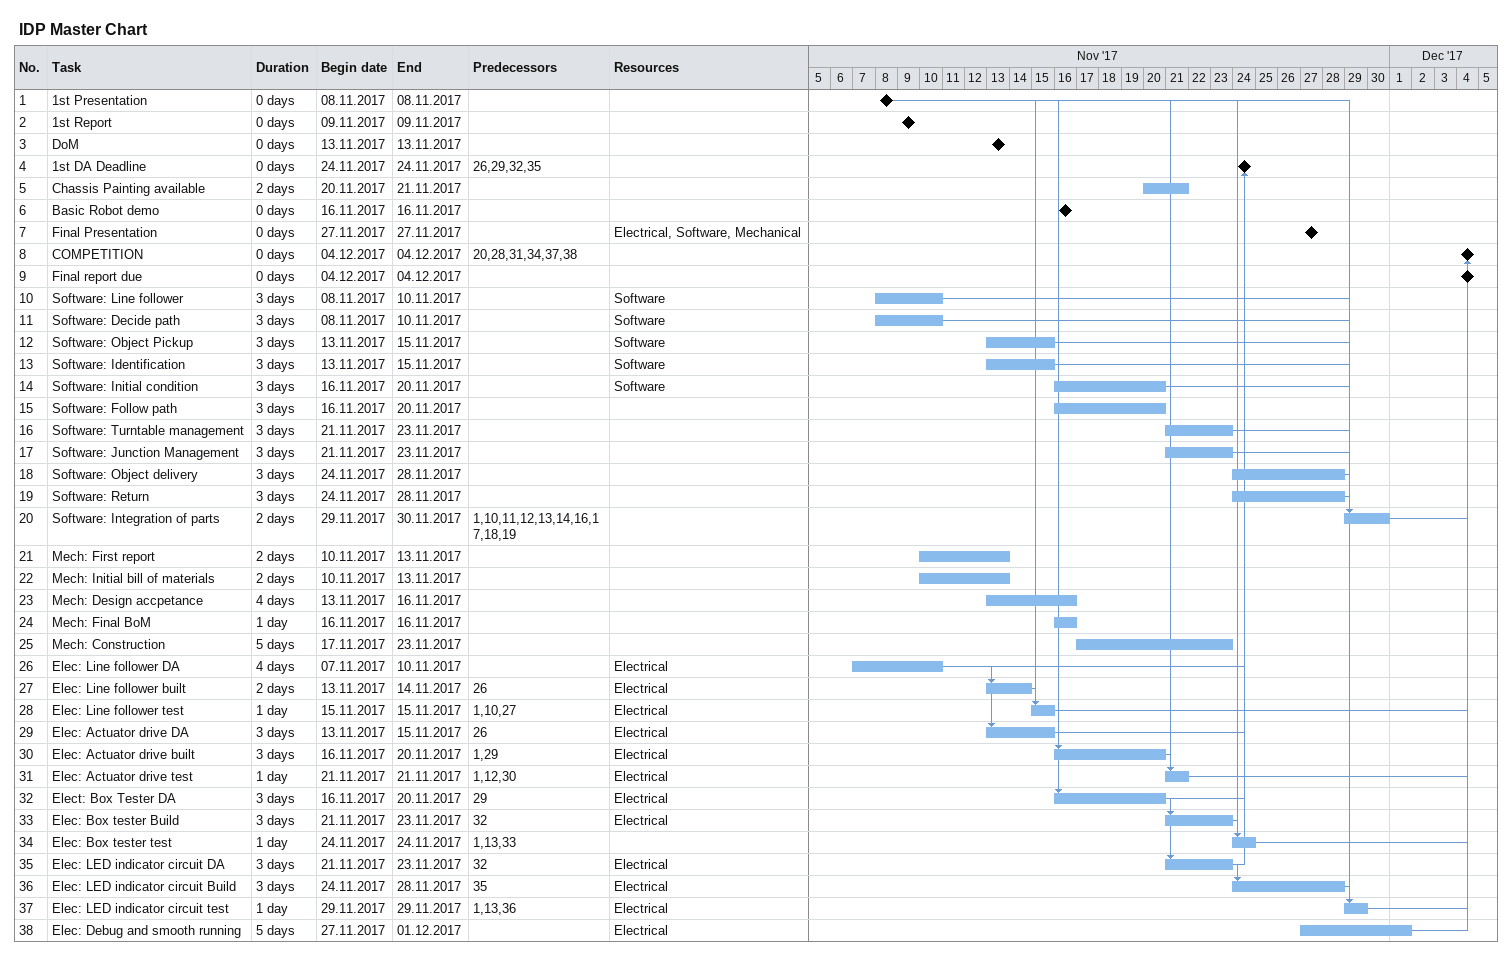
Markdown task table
IDP Master Chart

| ID | Task | Duration | Start | Finish | Predecessors | Resources |
|---|---|---|---|---|---|---|
| 1 | 1st Presentation | 0d | 2017-11-08 | 2017-11-08 |  |  |
| 2 | 1st Report | 0d | 2017-11-09 | 2017-11-09 |  |  |
| 3 | DoM | 0d | 2017-11-13 | 2017-11-13 |  |  |
| 4 | 1st DA Deadline | 0d | 2017-11-24 | 2017-11-24 | 26, 29, 32, 35 |  |
| 5 | Chassis Painting available | 2d | 2017-11-20 | 2017-11-21 |  |  |
| 6 | Basic Robot demo | 0d | 2017-11-16 | 2017-11-16 |  |  |
| 7 | Final Presentation | 0d | 2017-11-27 | 2017-11-27 |  | Electrical, Software, Mechanical |
| 8 | COMPETITION | 0d | 2017-12-04 | 2017-12-04 | 20, 28, 31, 34, 37, 38 |  |
| 9 | Final report due | 0d | 2017-12-04 | 2017-12-04 |  |  |
| 10 | Software: Line follower | 3d | 2017-11-08 | 2017-11-10 |  | Software |
| 11 | Software: Decide path | 3d | 2017-11-08 | 2017-11-10 |  | Software |
| 12 | Software: Object Pickup | 3d | 2017-11-13 | 2017-11-15 |  | Software |
| 13 | Software: Identification | 3d | 2017-11-13 | 2017-11-15 |  | Software |
| 14 | Software: Initial condition | 3d | 2017-11-16 | 2017-11-20 |  | Software |
| 15 | Software: Follow path | 3d | 2017-11-16 | 2017-11-20 |  |  |
| 16 | Software: Turntable management | 3d | 2017-11-21 | 2017-11-23 |  |  |
| 17 | Software: Junction Management | 3d | 2017-11-21 | 2017-11-23 |  |  |
| 18 | Software: Object delivery | 3d | 2017-11-24 | 2017-11-28 |  |  |
| 19 | Software: Return | 3d | 2017-11-24 | 2017-11-28 |  |  |
| 20 | Software: Integration of parts | 2d | 2017-11-29 | 2017-11-30 | 1, 10, 11, 12, 13, 14, 16, 17, 18, 19 |  |
| 21 | Mech: First report | 2d | 2017-11-10 | 2017-11-13 |  |  |
| 22 | Mech: Initial bill of materials | 2d | 2017-11-10 | 2017-11-13 |  |  |
| 23 | Mech: Design accpetance | 4d | 2017-11-13 | 2017-11-16 |  |  |
| 24 | Mech: Final BoM | 1d | 2017-11-16 | 2017-11-16 |  |  |
| 25 | Mech: Construction | 5d | 2017-11-17 | 2017-11-23 |  |  |
| 26 | Elec: Line follower DA | 4d | 2017-11-07 | 2017-11-10 |  | Electrical |
| 27 | Elec: Line follower built | 2d | 2017-11-13 | 2017-11-14 | 26 | Electrical |
| 28 | Elec: Line follower test | 1d | 2017-11-15 | 2017-11-15 | 1, 10, 27 | Electrical |
| 29 | Elec: Actuator drive DA | 3d | 2017-11-13 | 2017-11-15 | 26 | Electrical |
| 30 | Elec: Actuator drive built | 3d | 2017-11-16 | 2017-11-20 | 1, 29 | Electrical |
| 31 | Elec: Actuator drive test | 1d | 2017-11-21 | 2017-11-21 | 1, 12, 30 | Electrical |
| 32 | Elect: Box Tester DA | 3d | 2017-11-16 | 2017-11-20 | 29 | Electrical |
| 33 | Elec: Box tester Build | 3d | 2017-11-21 | 2017-11-23 | 32 | Electrical |
| 34 | Elec: Box tester test | 1d | 2017-11-24 | 2017-11-24 | 1, 13, 33 |  |
| 35 | Elec: LED indicator circuit DA | 3d | 2017-11-21 | 2017-11-23 | 32 | Electrical |
| 36 | Elec: LED indicator circuit Build | 3d | 2017-11-24 | 2017-11-28 | 35 | Electrical |
| 37 | Elec: LED indicator circuit test | 1d | 2017-11-29 | 2017-11-29 | 1, 13, 36 | Electrical |
| 38 | Elec: Debug and smooth running | 5d | 2017-11-27 | 2017-12-01 |  | Electrical |
